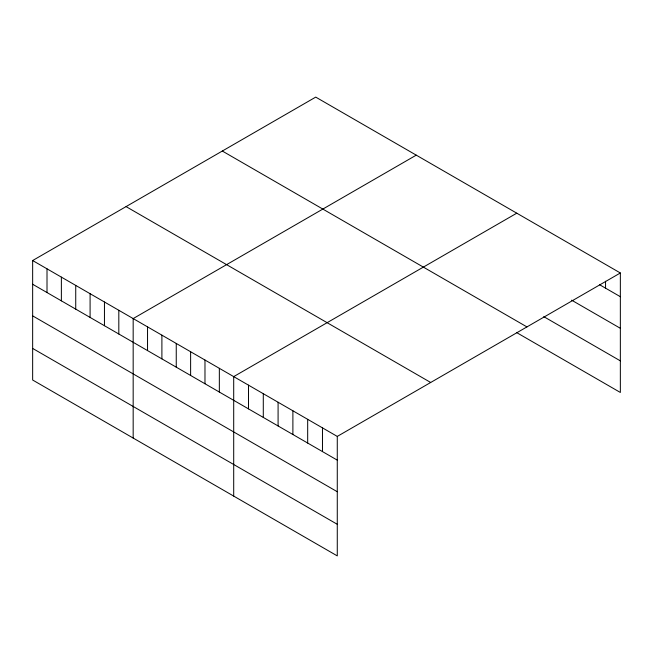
<?xml version="1.0" encoding="UTF-8"?>
<svg xmlns="http://www.w3.org/2000/svg" width="653" height="653" viewBox="0 0 653 653"><rect width="100%" height="100%" fill="white"/><g stroke="black" fill="none" stroke-linecap="round" stroke-linejoin="round"><path stroke-width="0.98" d="M32.65 260.539L337.274 436.416L337.274 555.891L32.65 380.022L32.65 260.539L315.726 97.109L620.35 272.978L620.35 392.461L516.776 332.663M416.255 155.145L133.171 318.582L133.171 438.057M516.776 213.18L233.701 376.618L233.701 496.092M337.274 436.416L620.35 272.978M599.462 284.643L620.35 296.699M571.612 300.16L620.35 328.296M543.761 316.64L620.35 360.856M222.314 151.039L526.93 326.908M126.07 206.609L430.686 382.478M32.65 284.259L337.274 460.136M32.65 315.864L337.274 491.733M32.65 348.424L337.274 524.294M605.551 281.239L605.551 288.153M322.476 427.87L322.476 451.59M307.677 419.332L307.677 443.052M292.887 410.786L292.887 434.506M278.088 402.24L278.088 425.96M263.29 393.702L263.29 417.422M248.499 385.156L248.499 408.876M219.343 368.325L219.343 392.045M204.977 360.032L204.977 383.752M190.619 351.747L190.619 375.467M176.253 343.454L176.253 367.174M161.895 335.16L161.895 358.881M147.537 326.867L147.537 350.588M118.813 310.289L118.813 334.01M104.456 301.996L104.456 325.716M90.09 293.703L90.09 317.423M75.732 285.418L75.732 309.138M61.374 277.125L61.374 300.845M47.008 268.832L47.008 292.552"/></g></svg>
